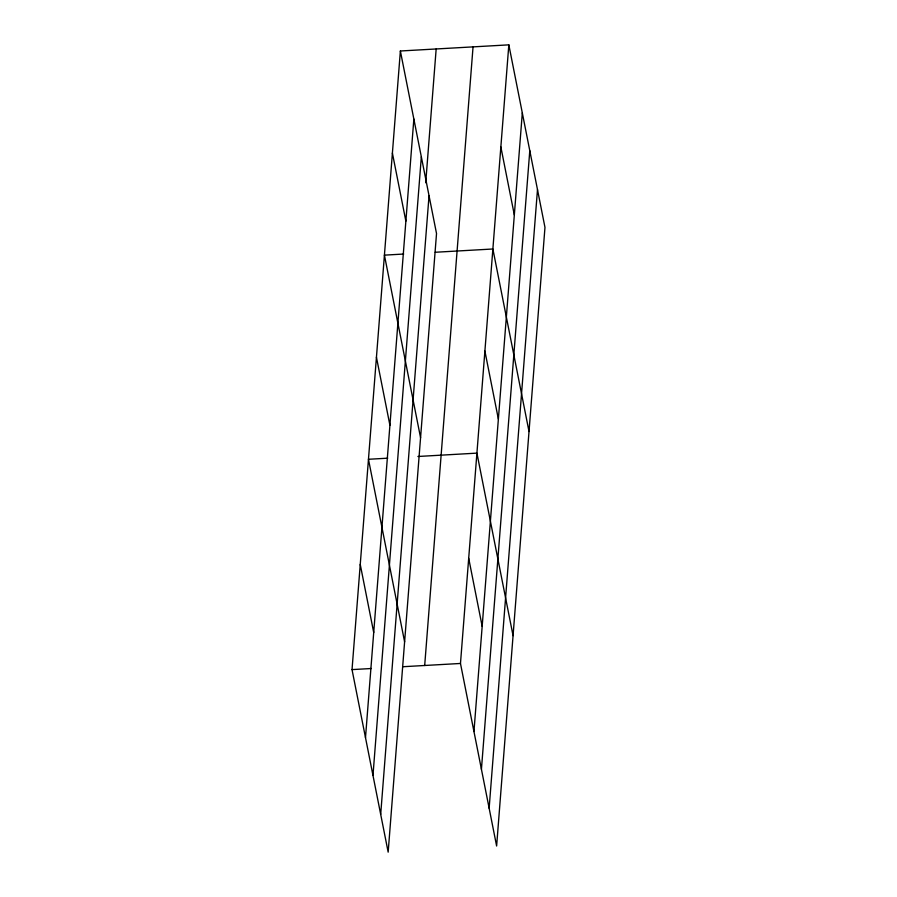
<?xml version="1.0" encoding="UTF-8"?>
<svg xmlns="http://www.w3.org/2000/svg" width="897" height="897" viewBox="0 0 897 897"><rect width="100%" height="100%" fill="white"/><g stroke="black" fill="none" stroke-linecap="round" stroke-linejoin="round"><path stroke-width="1.35" d="M400.376 50.994L436.525 233.534L388.166 852.15L352.028 669.611L400.376 50.994L508.834 44.85L544.972 227.39L496.624 846.006L460.475 663.466L508.834 44.85M365.494 737.659L413.853 119.043M372.973 775.445L421.332 156.829M425.705 182.764L436.166 48.965M380.687 814.364L429.035 195.759M424.685 665.496L473.044 46.879M473.952 731.515L522.312 112.899M481.431 769.29L529.791 150.685M489.145 808.219L537.494 189.603M403.695 254.042L384.421 255.14L420.558 437.68M435.236 252.259L492.879 248.996L529.017 431.535M387.739 458.188L368.465 459.275L404.603 641.826M417.912 456.483L476.924 453.131L513.062 635.67M352.028 669.611L371.291 668.512M402.831 666.729L460.475 663.466M500.851 146.917L514.329 214.966M484.896 351.063L498.373 419.112M392.393 153.062L405.87 221.122M468.705 558.293L482.171 626.353M376.437 357.208L389.915 425.256M360.246 564.448L373.713 632.497"/></g></svg>
